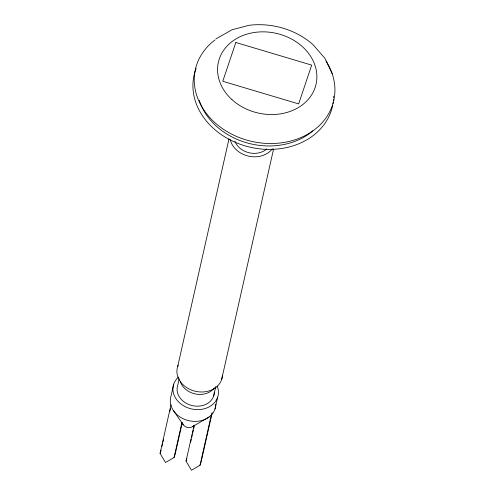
<?xml version="1.0" encoding="UTF-8"?>
<svg xmlns="http://www.w3.org/2000/svg" width="495" height="495" viewBox="0 0 495 495"><rect width="100%" height="100%" fill="white"/><g stroke="black" fill="none" stroke-linecap="round" stroke-linejoin="round"><path stroke-width="0.74" d="M173.72 384.126L171.072 395.882A22.943 18.723 12.7 0 0 189.975 420.923A22.943 18.723 12.7 0 0 215.795 404.168M177.699 366.486L228.999 138.847M182.228 422.804L175.131 454.299L174.048 457.535L165.466 462.503L160.071 453.364L171.016 404.805M162.001 446.391L162.676 443.402M163.01 441.911L163.517 439.671M169.915 411.283L170.583 408.295M179.209 378.7L177.717 385.314A18.773 15.32 12.7 0 0 193.18 405.807A18.773 15.32 12.7 0 0 214.304 392.096M174.048 457.535L181.987 422.291M212.2 412.743L201.088 462.045L199.999 465.281L191.423 470.25L186.027 461.111L194.139 425.118M190.662 442.128L191.336 439.127M191.676 437.63L192.351 434.629M192.685 433.131L193.366 430.13M193.7 428.633L194.207 426.381M213.654 396.043L215.808 386.49M199.999 465.281L211.619 413.733M214.997 408.994L217.645 397.238M221.618 379.597L273.599 148.946M160.071 453.364L161.16 450.128M186.027 461.111L186.893 458.525M215.845 38.975L231.945 29.805L248.892 25.319C271.724 22.504 295.323 29.285 312.772 44.389L324.838 58.224L332.232 73.718M192.901 426.399L209.063 417.007M173.281 410.38L183.144 424.592M217.194 386.081A22.943 18.723 12.7 0 1 191.361 408.901A22.943 18.723 12.7 0 1 178.497 377.054M193.892 425.409A6.256 5.105 12.7 0 1 187.698 427.47A6.256 5.105 12.7 0 1 182.525 423.305M222.397 375.47A22.943 18.723 12.7 0 1 195.346 391.267A22.943 18.723 12.7 0 1 178.206 365.18M272.324 148.803A22.943 18.723 12.7 0 1 248.762 156.185A22.943 18.723 12.7 0 1 230.28 139.683M266.873 148.877A18.773 15.32 12.7 0 1 248.948 152.732A18.773 15.32 12.7 0 1 234.878 141.155M214.422 387.87A18.773 15.32 12.7 0 1 195.834 394.045A18.773 15.32 12.7 0 1 180.328 381.552M332.696 105.243A70.921 57.884 12.7 0 1 247.024 146.427A70.921 57.884 12.7 0 1 196.15 68.44M333.605 96.178A70.921 57.884 12.7 0 1 333.574 97.688M333.494 99.204A70.921 57.884 12.7 0 1 333.364 100.72M333.191 102.236A70.921 57.884 12.7 0 1 332.968 103.746M326.069 61.071A70.921 57.884 12.7 0 1 304.233 136.038A70.921 57.884 12.7 0 1 210.332 118.157A70.921 57.884 12.7 0 1 215.034 39.922M312.852 130.822A66.751 54.475 12.7 0 1 247.964 143.154A66.751 54.475 12.7 0 1 199.238 100.182M235.818 42.471L222.781 81.267L298.646 103.913L311.683 65.117L235.818 42.471M231.982 99.644A50.063 40.856 12.7 0 0 315.148 87.497A50.063 40.856 12.7 0 0 254.566 32.441A50.063 40.856 12.7 0 0 231.982 99.644"/></g></svg>
